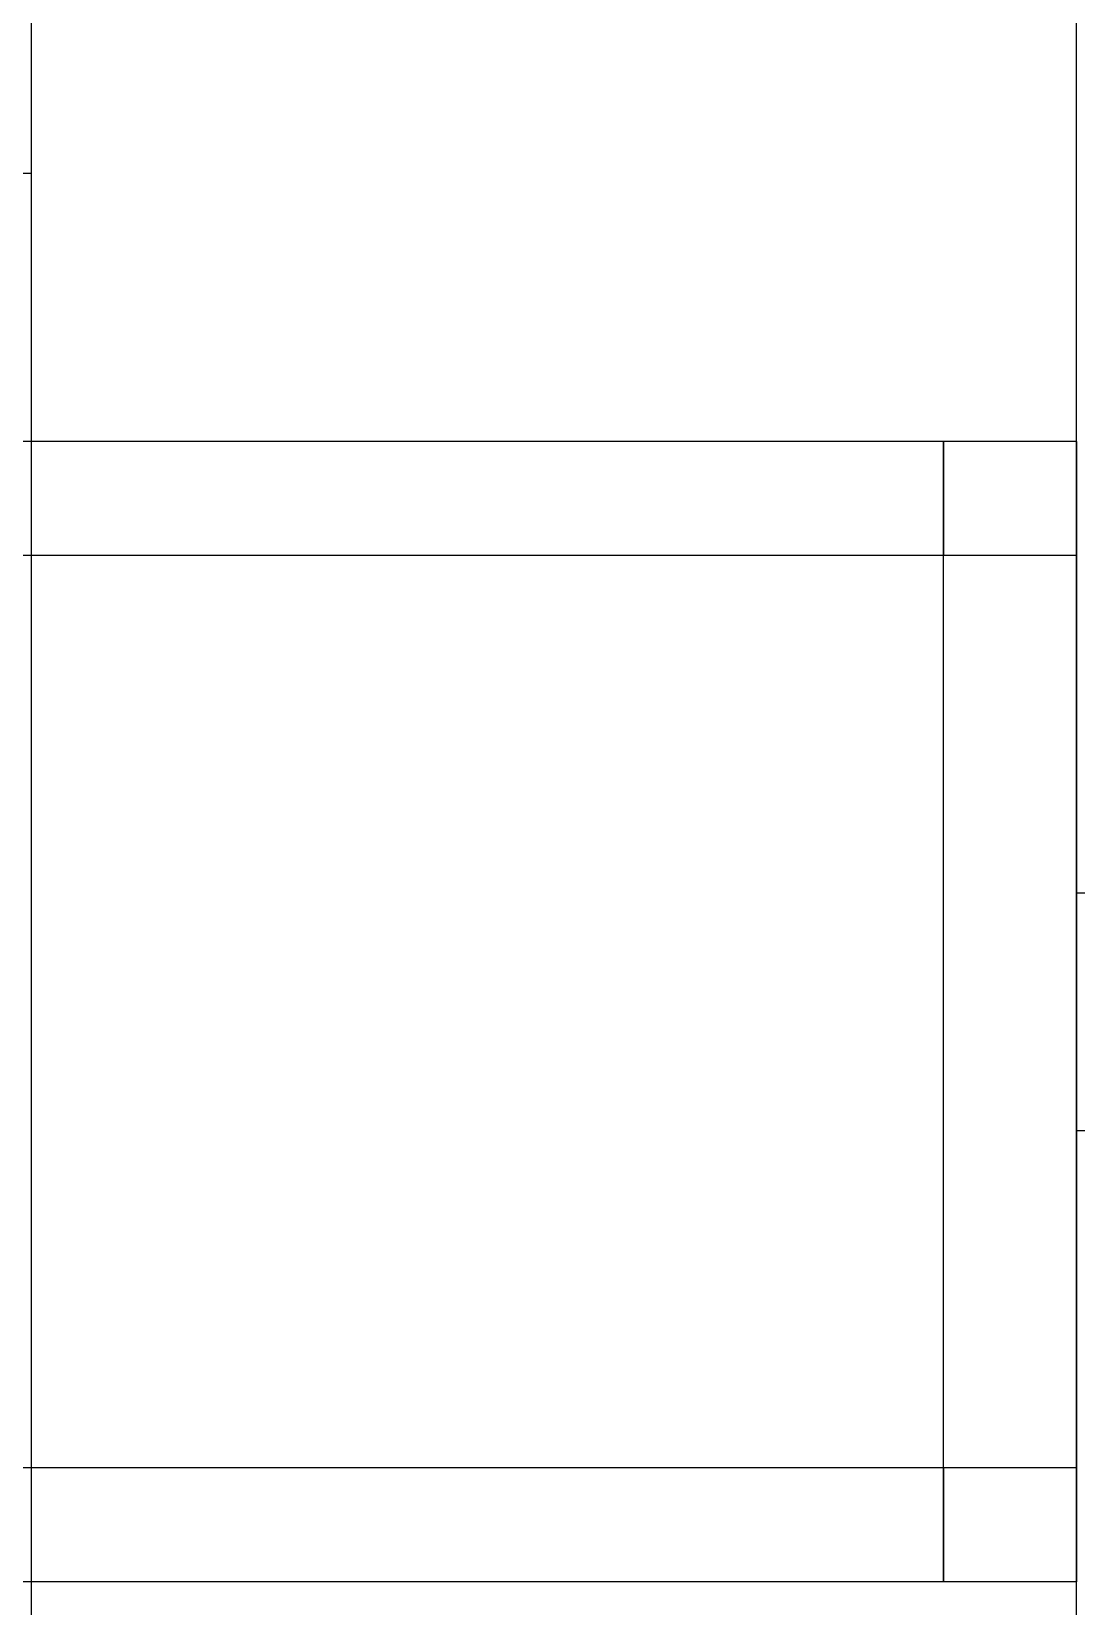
# Model space of a CAD drawing. Header units: millimetres. Extents: x -201 to 3037, y -406 to 3230.
# Drawn here: x 70 to 125, y 934.6 to 1017.5 of the extents above; entities that cross this region are included whole.
import ezdxf

# ---------------------------------------------------------------- set-up
doc = ezdxf.new("R2010")
doc.units = ezdxf.units.MM
doc.layers.add('HIDDEN', color=8, linetype='Continuous')
doc.layers.add('VISIBLE', color=7, linetype='Continuous')

msp = doc.modelspace()

# ---------------------------------------------------------------- linework, layer by layer
at = {"layer": 'HIDDEN'}
for points in [[(70, 1010), (70, 1157)], [(70, 880), (70, 1157)], [(70, 880), (70, 1157)], [(70, 880), (70, 1157)], [(125, 900), (125, 1030)], [(125, 900), (125, 1030)], [(125, 900), (125, 1030)], [(70, 1010), (69.499, 1010), (68.019, 1010), (65.637, 1010), (62.47, 1010), (58.678, 1010), (54.45, 1010), (50, 1010), (45.55, 1010), (41.322, 1010), (37.53, 1010), (34.363, 1010), (31.981, 1010), (30.501, 1010), (30, 1010)], [(70, 995.9), (45, 995.9)], [(118, 995.9), (45, 995.9)], [(125, 995.9), (118, 995.9)], [(125, 995.9), (118, 995.9)], [(118, 989.9), (118, 995.9)], [(125, 995.9), (118, 995.9)], [(118, 989.9), (118, 995.9)], [(118, 995.9), (118, 989.9)], [(125, 989.9), (125, 995.9)], [(125, 995.9), (125, 989.9)], [(125, 989.9), (125, 995.9)], [(125, 989.9), (125, 995.9)], [(125, 989.47), (125, 989.761), (125, 990.049), (125, 990.329), (125, 990.598), (125, 990.853), (125, 991.091), (125, 991.308), (125, 991.503), (125, 991.671), (125, 991.813), (125, 991.924), (125, 992.005), (125, 992.054), (125, 992.07)], [(125, 992.07), (125, 992.005), (125, 991.813), (125, 991.503), (125, 991.091), (125, 990.598), (125, 990.049), (125, 989.47), (125, 988.891), (125, 988.342), (125, 987.849), (125, 987.437), (125, 987.127), (125, 986.935), (125, 986.87)], [(125, 989.47), (125, 989.761), (125, 990.049), (125, 990.329), (125, 990.598), (125, 990.853), (125, 991.091), (125, 991.308), (125, 991.503), (125, 991.671), (125, 991.813), (125, 991.924), (125, 992.005), (125, 992.054), (125, 992.07)], [(125, 992.07), (125, 992.005), (125, 991.813), (125, 991.503), (125, 991.091), (125, 990.598), (125, 990.049), (125, 989.47), (125, 988.891), (125, 988.342), (125, 987.849), (125, 987.437), (125, 987.127), (125, 986.935), (125, 986.87)], [(125, 992.07), (125, 991.813), (125, 991.091), (125, 990.049), (125, 988.891), (125, 987.849), (125, 987.127), (125, 986.87), (125, 987.127), (125, 987.849), (125, 988.891), (125, 990.049), (125, 991.091), (125, 991.813), (125, 992.07)], [(125, 992.07), (125, 991.813), (125, 991.091), (125, 990.049), (125, 988.891), (125, 987.849), (125, 987.127), (125, 986.87), (125, 987.127), (125, 987.849), (125, 988.891), (125, 990.049), (125, 991.091), (125, 991.813), (125, 992.07)], [(70, 989.9), (45, 989.9)], [(118, 989.9), (45, 989.9)], [(118, 941.9), (118, 989.9)], [(125, 989.9), (118, 989.9)], [(125, 941.9), (125, 989.9)], [(125, 989.9), (125, 941.9)], [(125, 986.87), (125, 986.886), (125, 986.935), (125, 987.016), (125, 987.127), (125, 987.269), (125, 987.437), (125, 987.632), (125, 987.849), (125, 988.087), (125, 988.342), (125, 988.611), (125, 988.891), (125, 989.179), (125, 989.47)], [(125, 986.87), (125, 986.886), (125, 986.935), (125, 987.016), (125, 987.127), (125, 987.269), (125, 987.437), (125, 987.632), (125, 987.849), (125, 988.087), (125, 988.342), (125, 988.611), (125, 988.891), (125, 989.179), (125, 989.47)], [(125, 965.9), (125, 968.083), (125, 970.239), (125, 972.34), (125, 974.361), (125, 976.275), (125, 978.058), (125, 979.689), (125, 981.146), (125, 982.411), (125, 983.469), (125, 984.306), (125, 984.911), (125, 985.277), (125, 985.4)], [(125, 985.4), (125, 984.911), (125, 983.469), (125, 981.146), (125, 978.058), (125, 974.361), (125, 970.239), (125, 965.9), (125, 961.561), (125, 957.439), (125, 953.742), (125, 950.654), (125, 948.331), (125, 946.889), (125, 946.4)], [(125, 984.95), (125, 984.472), (125, 983.063), (125, 980.794), (125, 977.777), (125, 974.165), (125, 970.139), (125, 965.9), (125, 961.661), (125, 957.635), (125, 954.023), (125, 951.006), (125, 948.737), (125, 947.328), (125, 946.85)], [(125, 946.85), (125, 947.328), (125, 948.737), (125, 951.006), (125, 954.023), (125, 957.635), (125, 961.661), (125, 965.9), (125, 970.139), (125, 974.165), (125, 977.777), (125, 980.794), (125, 983.063), (125, 984.472), (125, 984.95)], [(125, 959.65), (125, 959.807), (125, 960.269), (125, 961.014), (125, 962.003), (125, 963.188), (125, 964.509), (125, 965.9), (125, 967.291), (125, 968.612), (125, 969.797), (125, 970.786), (125, 971.531), (125, 971.993), (125, 972.15)], [(125, 972.15), (125, 971.993), (125, 971.531), (125, 970.786), (125, 969.797), (125, 968.612), (125, 967.291), (125, 965.9), (125, 964.509), (125, 963.188), (125, 962.003), (125, 961.014), (125, 960.269), (125, 959.807), (125, 959.65)], [(125, 972.15), (135, 972.15)], [(125, 972.15), (135, 972.15)], [(125, 946.4), (125, 946.523), (125, 946.889), (125, 947.494), (125, 948.331), (125, 949.389), (125, 950.654), (125, 952.111), (125, 953.742), (125, 955.525), (125, 957.439), (125, 959.46), (125, 961.561), (125, 963.717), (125, 965.9)], [(125, 959.65), (135, 959.65)], [(125, 959.65), (135, 959.65)], [(125, 942.33), (125, 942.621), (125, 942.909), (125, 943.189), (125, 943.458), (125, 943.713), (125, 943.951), (125, 944.168), (125, 944.363), (125, 944.531), (125, 944.673), (125, 944.784), (125, 944.865), (125, 944.914), (125, 944.93)], [(125, 944.93), (125, 944.865), (125, 944.673), (125, 944.363), (125, 943.951), (125, 943.458), (125, 942.909), (125, 942.33), (125, 941.751), (125, 941.202), (125, 940.709), (125, 940.297), (125, 939.987), (125, 939.795), (125, 939.73)], [(125, 942.33), (125, 942.621), (125, 942.909), (125, 943.189), (125, 943.458), (125, 943.713), (125, 943.951), (125, 944.168), (125, 944.363), (125, 944.531), (125, 944.673), (125, 944.784), (125, 944.865), (125, 944.914), (125, 944.93)], [(125, 944.93), (125, 944.865), (125, 944.673), (125, 944.363), (125, 943.951), (125, 943.458), (125, 942.909), (125, 942.33), (125, 941.751), (125, 941.202), (125, 940.709), (125, 940.297), (125, 939.987), (125, 939.795), (125, 939.73)], [(125, 944.93), (125, 944.673), (125, 943.951), (125, 942.909), (125, 941.751), (125, 940.709), (125, 939.987), (125, 939.73), (125, 939.987), (125, 940.709), (125, 941.751), (125, 942.909), (125, 943.951), (125, 944.673), (125, 944.93)], [(125, 944.93), (125, 944.673), (125, 943.951), (125, 942.909), (125, 941.751), (125, 940.709), (125, 939.987), (125, 939.73), (125, 939.987), (125, 940.709), (125, 941.751), (125, 942.909), (125, 943.951), (125, 944.673), (125, 944.93)], [(125, 939.73), (125, 939.746), (125, 939.795), (125, 939.876), (125, 939.987), (125, 940.129), (125, 940.297), (125, 940.492), (125, 940.709), (125, 940.947), (125, 941.202), (125, 941.471), (125, 941.751), (125, 942.039), (125, 942.33)], [(125, 939.73), (125, 939.746), (125, 939.795), (125, 939.876), (125, 939.987), (125, 940.129), (125, 940.297), (125, 940.492), (125, 940.709), (125, 940.947), (125, 941.202), (125, 941.471), (125, 941.751), (125, 942.039), (125, 942.33)], [(70, 941.9), (45, 941.9)], [(118, 941.9), (45, 941.9)], [(125, 941.9), (118, 941.9)], [(118, 935.9), (118, 941.9)], [(118, 935.9), (118, 941.9)], [(118, 941.9), (118, 935.9)], [(125, 935.9), (125, 941.9)], [(125, 941.9), (125, 935.9)], [(125, 935.9), (125, 941.9)], [(125, 935.9), (125, 941.9)], [(70, 935.9), (45, 935.9)], [(118, 935.9), (45, 935.9)], [(125, 935.9), (118, 935.9)], [(125, 935.9), (118, 935.9)], [(125, 935.9), (118, 935.9)]]:
    msp.add_lwpolyline(points, dxfattribs=at)
at = {"layer": 'VISIBLE'}
for points in [[(70, 1010), (70, 1110)], [(125, 900), (125, 1030)], [(70, 880), (70, 1010)], [(118, 995.9), (70, 995.9)], [(125, 995.9), (118, 995.9)], [(118, 989.9), (118, 995.9)], [(118, 989.9), (70, 989.9)], [(125, 989.9), (118, 989.9)], [(118, 941.9), (118, 989.9)], [(118, 941.9), (70, 941.9)], [(125, 941.9), (118, 941.9)], [(118, 935.9), (118, 941.9)], [(118, 935.9), (70, 935.9)], [(125, 935.9), (118, 935.9)]]:
    msp.add_lwpolyline(points, dxfattribs=at)

doc.saveas('drawing.dxf')
